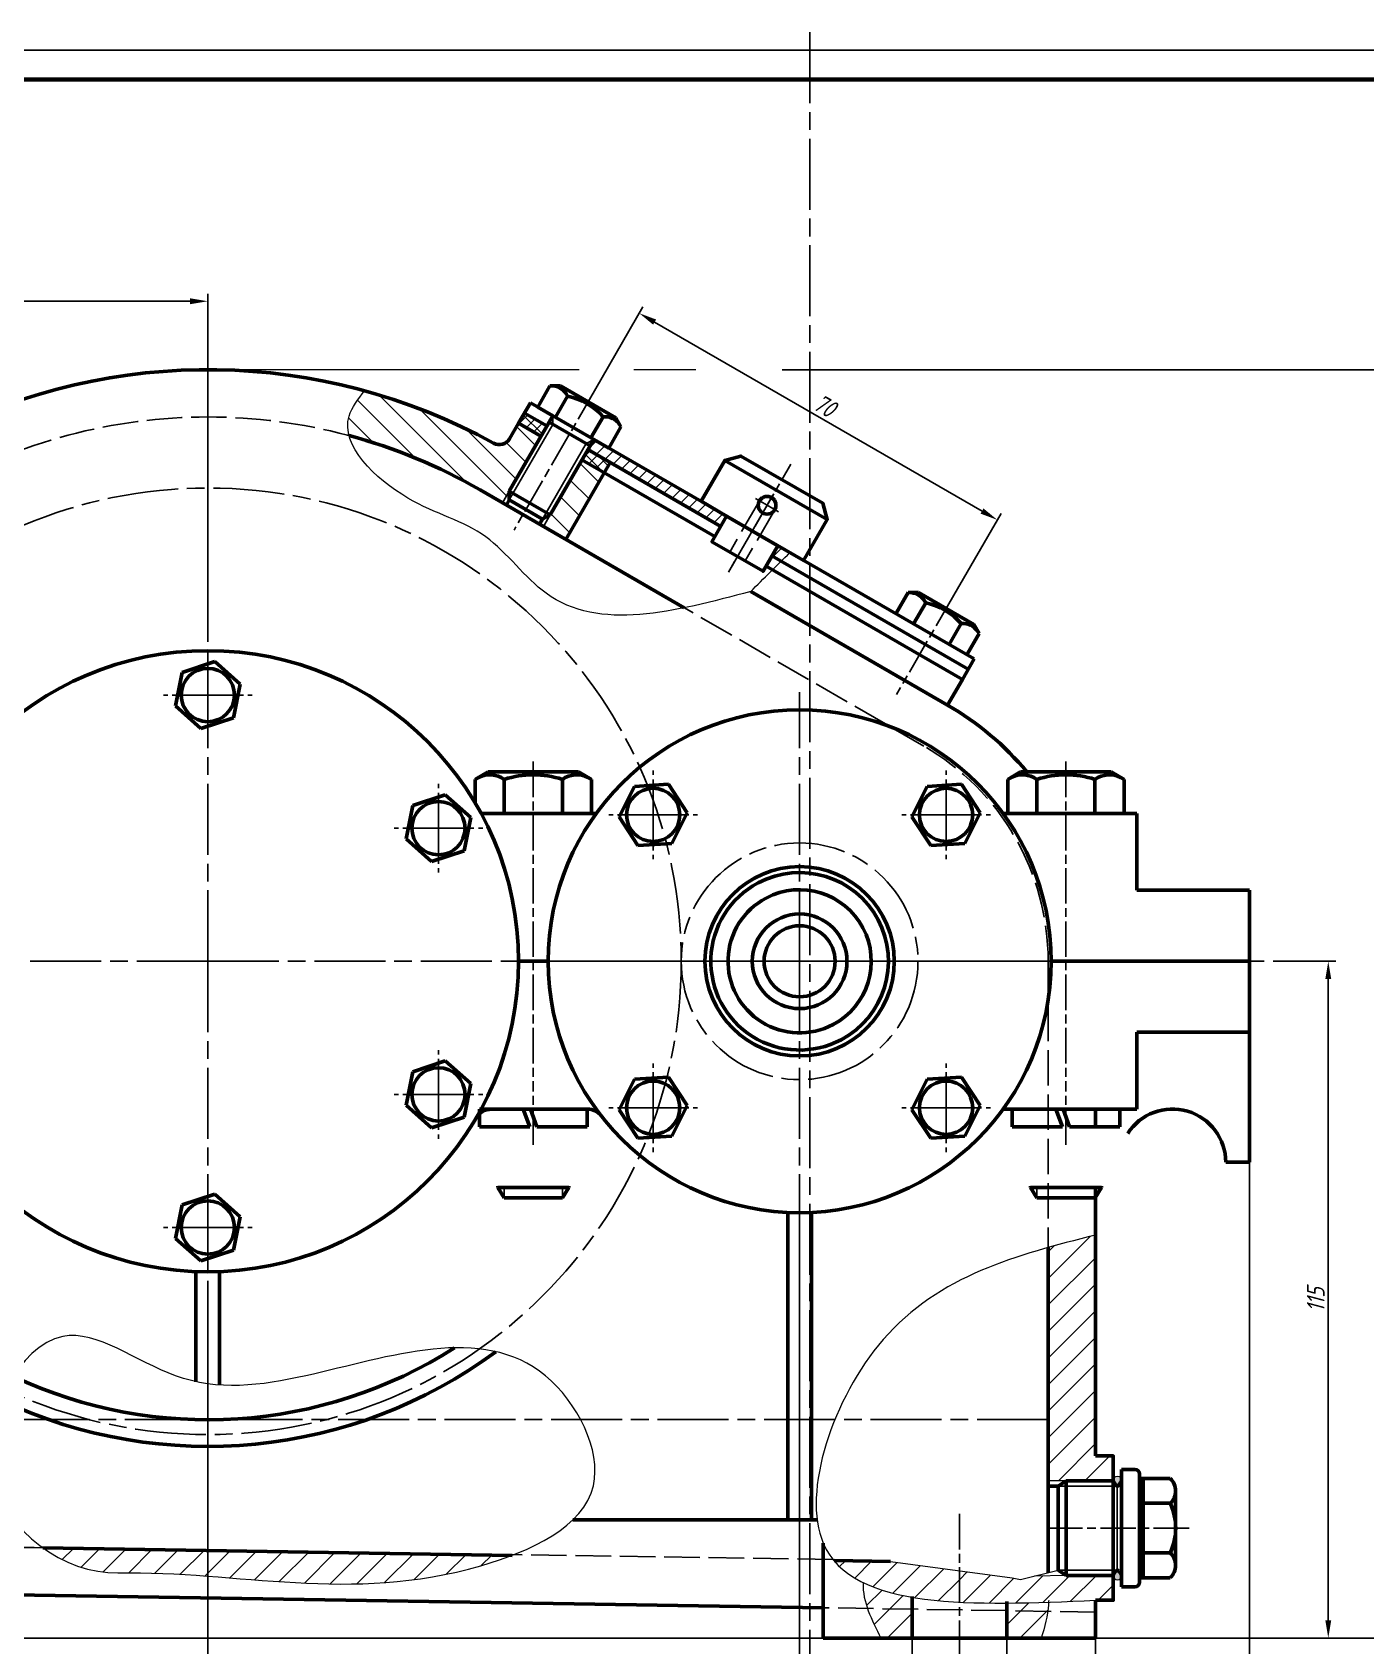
# Model space of a CAD drawing. Header units: millimetres. Extents: x 5133 to 6360, y 1254 to 2395.
# Drawn here: x 5301.7 to 5527, y 2122.1 to 2394.9 of the extents above; entities that cross this region are included whole.
import ezdxf

# ---------------------------------------------------------------- set-up
doc = ezdxf.new("R2010")
doc.units = ezdxf.units.MM
for name, pattern in [('AM_ISO02W050', [7.5, 6, -1.5]), ('AM_ISO08W050', [18, 12, -1.5, 3, -1.5]), ('AM_ISO08W050x2', [9, 6, -0.75, 1.5, -0.75]), ('Amconstr', [9999, 9999, 0])]:
    doc.linetypes.add(name, pattern=pattern)
for name, color, linetype, lineweight in [('AM_0N', 7, 'Continuous', 50), ('AM_4', 3, 'Continuous', 25), ('AM_4N', 3, 'Continuous', 25), ('AM_7', 4, 'AM_ISO08W050', 25), ('AM_7N', 4, 'AM_ISO08W050', 25), ('AM_8', 1, 'Continuous', 25), ('AM_CL', 1, 'Amconstr', 25), ('AM_HID', 30, 'AM_ISO02W050', 25), ('AM_VIS', 7, 'Continuous', 50)]:
    doc.layers.add(name, color=color, linetype=linetype, lineweight=lineweight)
doc.styles.add('GOST', font='GOST.shx', dxfattribs={"oblique": 15})
doc.dimstyles.new('GOST', dxfattribs={"dimscale": 0, "dimtxt": 3, "dimasz": 3, "dimexe": 1.25, "dimexo": 0, "dimtad": 1, "dimtoh": 1, "dimdec": 3, "dimdsep": 46, "dimtxsty": 'GOST', "dimcen": 5, "dimadec": 3, "dimazin": 2, "dimtfac": 1, "dimtdec": 4, "dimtmove": 1, "dimatfit": 3, "dimfxl": 0, "dimtolj": 1, "dimtzin": 0, "dimarcsym": 0})
pattern_1 = [(45, (-1085.7243, -104.7344), (-2.245064, 2.245064), [])]

# ---------------------------------------------------------------- blocks, each defined once
blk = doc.blocks.new('A$C5CB0038D')
at = {"layer": 'AM_0N'}
for p, q in [((0, 8), (0, 9.93)), ((2.29, 9.93), (0, 9.93)), ((3.05, 9.16), (3.05, 8.38)), ((3.05, -8.38), (3.05, 8.38)), ((3.05, 8.38), (8.25, 8.38)), ((3.66, -8.38), (3.66, 8.38)), ((-9.32, 8), (-10.69, 7.11)), ((-10.69, -7.11), (-10.69, 7.11)), ((-9.32, -8), (-9.32, 8)), ((-1.37, 8), (-9.32, 8)), ((-1.37, -8), (-1.37, 8)), ((-1.37, 8), (-0.92, 7.24)), ((0, 8), (-0.45, 7.24)), ((0, -8), (0, 8)), ((9.16, -6.28), (9.16, 6.28)), ((8.25, 4.19), (3.66, 4.19)), ((8.25, -4.19), (3.66, -4.19)), ((-9.32, -8), (-10.69, -7.11)), ((-1.37, -8), (-9.32, -8)), ((-1.37, -8), (-0.92, -7.24)), ((0, -8), (-0.45, -7.24)), ((0, -9.93), (0, -8)), ((2.29, -9.93), (0, -9.93)), ((3.05, -8.38), (8.25, -8.38)), ((3.05, -8.38), (3.05, -9.16))]:
    blk.add_line(p, q, dxfattribs=at)
for centre, radius, start, end in [((2.29, 9.16), 0.764, 0, 90), ((6.31, 6.28), 2.85, 0, 47.2364), ((-0.69, 7.38), 0.275, 210.6909, 329.3091), ((6.31, 6.28), 2.85, 312.7636, 0), ((-0.86, 0), 10.03, 335.3138, 24.6862), ((6.31, -6.28), 2.85, 0, 47.2364), ((-0.69, -7.38), 0.275, 30.6909, 149.3091), ((6.31, -6.28), 2.85, 312.7636, 0), ((2.29, -9.16), 0.764, 270, 0)]:
    blk.add_arc(centre, radius, start, end, dxfattribs=at)
at = {"layer": 'AM_4'}
blk.add_line((-0.69, -7.11), (-0.69, 7.11), dxfattribs=at)
at = {"layer": 'AM_4N'}
for p, q in [((-10.69, 7.11), (-0.69, 7.11)), ((-10.69, -7.11), (-0.69, -7.11))]:
    blk.add_line(p, q, dxfattribs=at)
at = {"layer": 'AM_7N', "linetype": 'AM_ISO08W050x2'}
blk.add_line((11.45, 0), (-12.98, 0), dxfattribs=at)
blk = doc.blocks.new('*D3')
at = {"color": 0, "lineweight": -2}
for p, q in [((5396.9, 2334.65), (5404.87, 2348.45)), ((5406.84, 2345.86), (5462.16, 2313.93)), ((5457.41, 2299.71), (5465.38, 2313.51))]:
    blk.add_line(p, q, dxfattribs=at)
at = {"color": 0, "lineweight": 20}
for points in [[(5407.09, 2346.3), (5406.59, 2345.43), (5404.24, 2347.36)], [(5462.41, 2314.36), (5461.91, 2313.49), (5464.75, 2312.43)]]:
    blk.add_solid(points, dxfattribs=at)
at = {"layer": 'Defpoints', "color": 0, "lineweight": 20}
for p in [(5396.9, 2334.65), (5464.75, 2312.43), (5457.41, 2299.71)]:
    blk.add_point(p, dxfattribs=at)
at = {"color": 0, "lineweight": 20, "insert": (5435.56, 2331.74), "char_height": 3, "attachment_point": 5, "rotation": 330, "style": 'GOST'}
blk.add_mtext('\\A1;\\A1;70 ', dxfattribs=at)
blk = doc.blocks.new('*D17')
at = {"color": 0, "lineweight": -2}
for p, q in [((5450.34, 2123.42), (5450.34, 2108.53)), ((5466.34, 2123.42), (5466.34, 2108.53)), ((5434.21, 2109.78), (5450.34, 2109.78)), ((5453.34, 2109.78), (5463.34, 2109.78))]:
    blk.add_line(p, q, dxfattribs=at)
at = {"color": 0, "lineweight": 20}
for points in [[(5453.34, 2110.28), (5453.34, 2109.28), (5450.34, 2109.78)], [(5463.34, 2110.28), (5463.34, 2109.28), (5466.34, 2109.78)]]:
    blk.add_solid(points, dxfattribs=at)
at = {"layer": 'Defpoints', "color": 0, "lineweight": 20}
for p in [(5450.34, 2123.42), (5466.34, 2123.42), (5466.34, 2109.78)]:
    blk.add_point(p, dxfattribs=at)
at = {"color": 0, "lineweight": 20, "insert": (5437.78, 2111.91), "char_height": 3, "attachment_point": 5, "style": 'GOST'}
blk.add_mtext('\\A1;\\A1;%%c16 ', dxfattribs=at)
blk = doc.blocks.new('*D19')
at = {"color": 0, "lineweight": -2}
for p, q in [((5231.34, 2123.42), (5231.34, 2093.68)), ((5481.34, 2123.42), (5481.34, 2093.68)), ((5234.34, 2094.93), (5478.34, 2094.93))]:
    blk.add_line(p, q, dxfattribs=at)
at = {"color": 0, "lineweight": 20}
for points in [[(5234.34, 2095.43), (5234.34, 2094.43), (5231.34, 2094.93)], [(5478.34, 2095.43), (5478.34, 2094.43), (5481.34, 2094.93)]]:
    blk.add_solid(points, dxfattribs=at)
at = {"layer": 'Defpoints', "color": 0, "lineweight": 20}
for p in [(5231.34, 2123.42), (5481.34, 2123.42), (5481.34, 2094.93)]:
    blk.add_point(p, dxfattribs=at)
at = {"color": 0, "lineweight": 20, "insert": (5356.34, 2097.05), "char_height": 3, "attachment_point": 5, "style": 'GOST'}
blk.add_mtext('\\A1;250', dxfattribs=at)
blk = doc.blocks.new('*D20')
at = {"color": 0, "lineweight": -2}
for p, q in [((5205.34, 2203.85), (5205.34, 2082.8)), ((5507.34, 2203.85), (5507.34, 2082.8)), ((5208.34, 2084.05), (5504.34, 2084.05))]:
    blk.add_line(p, q, dxfattribs=at)
at = {"color": 0, "lineweight": 20}
for points in [[(5208.34, 2084.55), (5208.34, 2083.55), (5205.34, 2084.05)], [(5504.34, 2084.55), (5504.34, 2083.55), (5507.34, 2084.05)]]:
    blk.add_solid(points, dxfattribs=at)
at = {"layer": 'Defpoints', "color": 0, "lineweight": 20}
for p in [(5205.34, 2203.85), (5507.34, 2203.85), (5507.34, 2084.05)]:
    blk.add_point(p, dxfattribs=at)
at = {"color": 0, "lineweight": 20, "insert": (5356.34, 2086.18), "char_height": 3, "attachment_point": 5, "style": 'GOST'}
blk.add_mtext('\\A1;302', dxfattribs=at)
blk = doc.blocks.new('*D21')
at = {"color": 0, "lineweight": -2}
for p, q in [((5514.45, 2237.82), (5521.92, 2237.82)), ((5520.67, 2126.42), (5520.67, 2234.82)), ((5277.34, 2123.42), (5521.92, 2123.42))]:
    blk.add_line(p, q, dxfattribs=at)
at = {"color": 0, "lineweight": 20}
for points in [[(5520.17, 2234.82), (5521.17, 2234.82), (5520.67, 2237.82)], [(5520.17, 2126.42), (5521.17, 2126.42), (5520.67, 2123.42)]]:
    blk.add_solid(points, dxfattribs=at)
at = {"layer": 'Defpoints', "color": 0, "lineweight": 20}
for p in [(5514.45, 2237.82), (5520.67, 2237.82), (5277.34, 2123.42)]:
    blk.add_point(p, dxfattribs=at)
at = {"color": 0, "lineweight": 20, "insert": (5518.55, 2180.62), "char_height": 3, "attachment_point": 5, "rotation": 90, "style": 'GOST'}
blk.add_mtext('\\A1;\\A1;115 ', dxfattribs=at)
blk = doc.blocks.new('*D22')
at = {"color": 0, "lineweight": -2}
for p, q in [((5428.38, 2337.82), (5536.08, 2337.82)), ((5534.83, 2334.82), (5534.83, 2126.42)), ((5481.34, 2123.42), (5536.08, 2123.42))]:
    blk.add_line(p, q, dxfattribs=at)
at = {"color": 0, "lineweight": 20}
for points in [[(5534.33, 2334.82), (5535.33, 2334.82), (5534.83, 2337.82)], [(5534.33, 2126.42), (5535.33, 2126.42), (5534.83, 2123.42)]]:
    blk.add_solid(points, dxfattribs=at)
at = {"layer": 'Defpoints', "color": 0, "lineweight": 20}
for p in [(5428.38, 2337.82), (5481.34, 2123.42), (5534.83, 2123.42)]:
    blk.add_point(p, dxfattribs=at)
at = {"color": 0, "lineweight": 20, "insert": (5532.71, 2230.62), "char_height": 3, "attachment_point": 5, "rotation": 90, "style": 'GOST'}
blk.add_mtext('\\A1;\\A1;215 ', dxfattribs=at)
blk = doc.blocks.new('*D23')
at = {"color": 0, "lineweight": -2}
for p, q in [((5431.34, 2192.32), (5431.34, 2109.04)), ((5331.34, 2182.32), (5331.34, 2109.04)), ((5334.34, 2110.29), (5428.34, 2110.29))]:
    blk.add_line(p, q, dxfattribs=at)
at = {"color": 0, "lineweight": 20}
for points in [[(5334.34, 2110.79), (5334.34, 2109.79), (5331.34, 2110.29)], [(5428.34, 2110.79), (5428.34, 2109.79), (5431.34, 2110.29)]]:
    blk.add_solid(points, dxfattribs=at)
at = {"layer": 'Defpoints', "color": 0, "lineweight": 20}
for p in [(5431.34, 2192.32), (5331.34, 2182.32), (5431.34, 2110.29)]:
    blk.add_point(p, dxfattribs=at)
at = {"color": 0, "lineweight": 20, "insert": (5381.34, 2112.42), "char_height": 3, "attachment_point": 5, "style": 'GOST'}
blk.add_mtext('\\A1;\\A1;100 \\H.75x;%%p0.1\\H1.33x; ', dxfattribs=at)
blk = doc.blocks.new('*D30')
at = {"color": 0, "lineweight": -2}
for p, q in [((5331.34, 2182.32), (5331.34, 2108.99)), ((5254.34, 2120.42), (5254.34, 2108.99)), ((5257.34, 2110.24), (5328.34, 2110.24))]:
    blk.add_line(p, q, dxfattribs=at)
at = {"color": 0, "lineweight": 20}
for points in [[(5257.34, 2110.74), (5257.34, 2109.74), (5254.34, 2110.24)], [(5328.34, 2110.74), (5328.34, 2109.74), (5331.34, 2110.24)]]:
    blk.add_solid(points, dxfattribs=at)
at = {"layer": 'Defpoints', "color": 0, "lineweight": 20}
for p in [(5331.34, 2182.32), (5254.34, 2120.42), (5331.34, 2110.24)]:
    blk.add_point(p, dxfattribs=at)
at = {"color": 0, "lineweight": 20, "insert": (5292.84, 2112.37), "char_height": 3, "attachment_point": 5, "style": 'GOST'}
blk.add_mtext('\\A1;77', dxfattribs=at)
blk = doc.blocks.new('*D31')
at = {"color": 0, "lineweight": -2}
for p, q in [((5205.34, 2249.82), (5205.34, 2350.64)), ((5208.34, 2349.39), (5328.34, 2349.39)), ((5331.34, 2293.32), (5331.34, 2350.64))]:
    blk.add_line(p, q, dxfattribs=at)
at = {"color": 0, "lineweight": 20}
for points in [[(5208.34, 2349.89), (5208.34, 2348.89), (5205.34, 2349.39)], [(5328.34, 2349.89), (5328.34, 2348.89), (5331.34, 2349.39)]]:
    blk.add_solid(points, dxfattribs=at)
at = {"layer": 'Defpoints', "color": 0, "lineweight": 20}
for p in [(5331.34, 2349.39), (5331.34, 2293.32), (5205.34, 2249.82)]:
    blk.add_point(p, dxfattribs=at)
at = {"color": 0, "lineweight": 20, "insert": (5268.34, 2351.51), "char_height": 3, "attachment_point": 5, "style": 'GOST'}
blk.add_mtext('\\A1;126', dxfattribs=at)

msp = doc.modelspace()

# ---------------------------------------------------------------- hatches: boundary and pattern name
at = {"lineweight": 20}
h = msp.add_hatch(dxfattribs=at)
h.set_pattern_fill('ANSI31', color=5, angle=90, style=0)
h.set_pattern_definition([(135, (805.547, 1181.273), (-2.245064, -2.245064), [])])
h.paths.add_polyline_path([(5398.32884, 2320.39121), (5394.54873, 2322.57366), (5389.17373, 2313.26388), (5388.04873, 2311.31533), (5391.82884, 2309.13288)])
edge = h.paths.add_edge_path()
edge.add_arc((5331.34042, 2237.82344), 100, 61.1235185, 74.6432531)
edge.add_spline(control_points=[(5357.82324, 2334.253), (5356.74457, 2332.85108), (5354.86526, 2330.40862), (5354.91255, 2327.79029), (5355.203, 2326.67487)], knot_values=[73.843472998, 73.843472998, 73.843472998, 73.843472998, 78.838041477, 82.545206927, 82.545206927, 82.545206927, 82.545206927], degree=3, periodic=0)
edge.add_arc((5331.34042, 2237.82344), 92, 59.9999999, 74.9669679, ccw=False)
edge.add_line((5377.34042, 2317.49777), (5381.12053, 2315.31533))
edge.add_line((5381.12053, 2315.31533), (5382.24553, 2317.26388))
edge.add_line((5382.24553, 2317.26388), (5387.62053, 2326.57366))
edge.add_line((5387.62053, 2326.57366), (5383.84042, 2328.7561))
edge.add_line((5383.84042, 2328.7561), (5382.33061, 2326.14104))
edge.add_arc((5380.59856, 2327.14104), 2, 241.1235185, 329.9999999, ccw=False)
h = msp.add_hatch(dxfattribs=at)
h.set_pattern_fill('ANSI31', color=5, scale=0.5, style=0)
h.paths.add_polyline_path([(5396.54873, 2326.03776), (5395.92373, 2324.95523), (5395.54873, 2324.30571), (5418.01029, 2311.33752), (5419.01029, 2313.06957), (5414.68016, 2315.56957)])
edge = h.paths.add_edge_path()
edge.add_line((5429.68682, 2306.90547), (5427.67055, 2308.06957))
edge.add_line((5427.67055, 2308.06957), (5426.67055, 2306.33752))
edge.add_line((5426.67055, 2306.33752), (5428.21639, 2305.44502))
edge.add_spline(control_points=[(5428.21639, 2305.44502), (5428.70653, 2305.93184), (5429.19668, 2306.41866), (5429.68682, 2306.90547)], knot_values=[7.253592147, 7.253592147, 7.253592147, 7.253592147, 9.326047047, 9.326047047, 9.326047047, 9.326047047], degree=3, periodic=0)
h = msp.add_hatch(dxfattribs=at)
h.set_pattern_fill('ANSI31', color=5, style=0)
h.set_pattern_definition(pattern_1)
edge = h.paths.add_edge_path()
edge.add_line((5473.34042, 2150.01787), (5476.39959, 2150.01787))
edge.add_line((5476.39959, 2150.01787), (5484.3332, 2150.01787))
edge.add_arc((5485.03592, 2150.10694), 0.70835, 169.0733376, 187.2234612, ccw=False)
edge.add_line((5484.34042, 2150.24121), (5484.34042, 2154.2123))
edge.add_line((5484.34042, 2154.2123), (5481.34042, 2154.2123))
edge.add_line((5481.34042, 2154.2123), (5481.34042, 2191.5434))
edge.add_spline(control_points=[(5481.34042, 2191.5434), (5478.66324, 2190.86182), (5475.98607, 2190.18025), (5473.34042, 2189.43597)], knot_values=[0, 0, 0, 0, 8.094478567, 8.094478567, 8.094478567, 8.094478567], degree=3, periodic=0)
edge.add_line((5473.34042, 2189.43597), (5473.34042, 2150.01787))
h = msp.add_hatch(color=5, dxfattribs=at)
h.paths.add_polyline_path([(5485.71479, 2150.30916, 0.784700975), (5484.34042, 2150.24121), (5484.34042, 2150.01787), (5484.63358, 2149.52395, 0.298983474), (5485.411, 2149.50604), (5485.71479, 2150.01787)])
h.paths.add_polyline_path([(5485.71479, 2133.72658), (5485.71479, 2134.01787), (5485.411, 2134.5297, 0.298983474), (5484.63358, 2134.51179), (5484.34042, 2134.01787), (5484.34042, 2133.79453, 0.784700975)])
h = msp.add_hatch(dxfattribs=at)
h.set_pattern_fill('ANSI31', color=5, style=0)
edge = h.paths.add_edge_path()
edge.add_spline(control_points=[(5303.48352, 2138.67017), (5307.29016, 2135.93424), (5311.86041, 2134.36932), (5316.14286, 2134.45299), (5336.58342, 2134.85232), (5356.75113, 2128.81763), (5381.00559, 2136.73586), (5382.73827, 2137.40209)], knot_values=[174.336099645, 174.336099645, 174.336099645, 174.336099645, 187.185909431, 187.185909431, 187.185909431, 248.519290031, 253.381433021, 253.381433021, 253.381433021, 253.381433021], degree=3, periodic=0)
edge.add_line((5382.73827, 2137.40209), (5303.48352, 2138.67017))
h = msp.add_hatch(dxfattribs=at)
h.set_pattern_fill('ANSI31', color=5, style=0)
edge = h.paths.add_edge_path()
edge.add_spline(control_points=[(5442.07339, 2132.81739), (5442.07254, 2132.80824), (5441.91372, 2129.69227), (5443.51864, 2126.51971), (5445.08497, 2123.42344)], knot_values=[9.199440459, 9.199440459, 9.199440459, 9.199440459, 9.438820843, 19.154700404, 19.154700404, 19.154700404, 19.154700404], degree=3, periodic=0)
edge.add_line((5445.08497, 2123.42344), (5450.34042, 2123.42344))
edge.add_line((5450.34042, 2123.42344), (5450.34042, 2130.34023))
edge.add_spline(control_points=[(5450.34042, 2130.34023), (5447.21829, 2130.87782), (5444.42328, 2131.67261), (5442.07339, 2132.81739)], knot_values=[88.116905087, 88.116905087, 88.116905087, 88.116905087, 97.329321402, 97.329321402, 97.329321402, 97.329321402], degree=3, periodic=0)
edge = h.paths.add_edge_path()
edge.add_spline(control_points=[(5472.18098, 2123.42344), (5472.7277, 2125.3221), (5473.31247, 2127.35288), (5473.4118, 2129.37179), (5473.41627, 2129.50309)], knot_values=[12.336788401, 12.336788401, 12.336788401, 12.336788401, 18.150928856, 18.555532231, 18.555532231, 18.555532231, 18.555532231], degree=3, periodic=0)
edge.add_spline(control_points=[(5473.41627, 2129.50309), (5471.0209, 2129.42157), (5468.6537, 2129.36219), (5466.34042, 2129.34521)], knot_values=[111.260305463, 111.260305463, 111.260305463, 111.260305463, 116.807573315, 116.807573315, 116.807573315, 116.807573315], degree=3, periodic=0)
edge.add_line((5466.34042, 2129.34521), (5466.34042, 2123.42344))
edge.add_line((5466.34042, 2123.42344), (5472.18098, 2123.42344))
h = msp.add_hatch(dxfattribs=at)
h.set_pattern_fill('ANSI31', color=5, style=0)
h.set_pattern_definition(pattern_1)
edge = h.paths.add_edge_path()
edge.add_line((5471.007, 2133.91383), (5468.6375, 2133.32524))
edge.add_line((5468.6375, 2133.32524), (5467.25517, 2133.59372))
edge.add_line((5467.25517, 2133.59372), (5458.34042, 2134.79989))
edge.add_line((5458.34042, 2134.79989), (5458.34042, 2129.49957))
edge.add_spline(control_points=[(5458.34042, 2129.49957), (5465.39804, 2129.12864), (5473.36923, 2129.47604), (5481.34042, 2129.82344)], knot_values=[104.646947567, 104.646947567, 104.646947567, 104.646947567, 122.872592945, 122.872592945, 122.872592945, 122.872592945], degree=3, periodic=0)
edge.add_line((5481.34042, 2129.82344), (5484.34042, 2129.82344))
edge.add_line((5484.34042, 2129.82344), (5484.34042, 2133.79453))
edge.add_arc((5485.03592, 2133.9288), 0.70835, 172.7765388, 190.9266624, ccw=False)
edge.add_line((5484.3332, 2134.01787), (5476.39959, 2134.01787))
edge.add_line((5476.39959, 2134.01787), (5471.007, 2133.91383))
at = {"layer": 'AM_8'}
h = msp.add_hatch(dxfattribs=at)
h.set_pattern_fill('_U', color=256, scale=1.38, angle=45, style=0, double=1, pattern_type=0)
h.set_pattern_definition([(45, (805.5469, 1181.2729), (-0.97580736, 0.97580736), []), (135, (805.5469, 1181.2729), (-0.97580736, -0.97580736), [])])
h.paths.add_polyline_path([(5383.84042, 2328.7561), (5387.62053, 2326.57366), (5388.62053, 2328.30571), (5384.84042, 2330.48815)])
h = msp.add_hatch(dxfattribs=at)
h.set_pattern_fill('_U', color=256, scale=1.38, angle=45, style=0, double=1, pattern_type=0)
h.set_pattern_definition([(45, (0, 0), (-0.97580736, 0.97580736), []), (135, (0, 0), (-0.97580736, -0.97580736), [])])
h.paths.add_polyline_path([(5399.32884, 2322.12326), (5395.54873, 2324.30571), (5394.54873, 2322.57366), (5398.32884, 2320.39121)])

# ---------------------------------------------------------------- linework, layer by layer
at = {"color": 1, "lineweight": 25}
msp.add_line((5136.07034, 2391.85127), (5730.07034, 2391.85127), dxfattribs=at)
at = {"color": 7, "lineweight": 60}
msp.add_line((5156.07034, 2386.85127), (5725.07034, 2386.85127), dxfattribs=at)
at = {"color": 5, "lineweight": 20}
for p, q in [((5331.34042, 2337.82344), (5394.11155, 2337.82344)), ((5403.31265, 2337.82344), (5413.78286, 2337.82344)), ((5476.39959, 2150.01787), (5473.34042, 2150.01787)), ((5438.09963, 2135.50741), (5439.09265, 2136.50042)), ((5440.66242, 2133.58007), (5443.51207, 2136.42971)), ((5443.68515, 2132.11266), (5447.79868, 2136.2262)), ((5447.09051, 2131.0279), (5451.75369, 2135.69108)), ((5450.81382, 2130.26109), (5455.7087, 2135.15596)), ((5454.79978, 2129.75691), (5458.34042, 2133.29755)), ((5476.39959, 2134.01787), (5471.007, 2133.91383))]:
    msp.add_line(p, q, dxfattribs=at)
msp.add_lwpolyline([(5446.66767, 2136.37922), (5467.25517, 2133.59372), (5468.6375, 2133.32524), (5475.02522, 2134.91198)], dxfattribs=at)
for centre in [(5485.03592, 2150.10694), (5485.03592, 2133.9288)]:
    msp.add_circle(centre, 0.70835, dxfattribs=at)
for points in [[(5423.0699, 2300.33345), (5388.50916, 2300.02059), (5378.30683, 2309.55122), (5365.14253, 2316.12408), (5355.22193, 2329.98933), (5357.82324, 2334.253)], [(5423.0699, 2300.33345), (5429.68682, 2306.90547)], [(5481.34042, 2191.5434), (5445.45388, 2173.87083), (5435.34042, 2139.45237), (5481.34042, 2129.82344)]]:
    msp.add_spline(points, degree=3, dxfattribs=at)
at = {"color": 5, "lineweight": 20, "start_tangent": (-0.999809218, -0.019532739), "end_tangent": (-0.999809218, -0.019532739)}
msp.add_spline([(5316.14286, 2134.45299), (5295.11213, 2151.20914), (5306.8408, 2174.4255), (5325.84935, 2167.76341), (5347.89118, 2167.76341), (5388.39165, 2167.76341), (5396.48705, 2149.18468), (5377.4646, 2135.64793), (5316.14286, 2134.45299)], degree=3, dxfattribs=at)
at = {"color": 5, "lineweight": 20}
for points, knots in [([(5442.07339, 2132.81739), (5442.07254, 2132.80824), (5441.91372, 2129.69227), (5443.51864, 2126.51971), (5445.08497, 2123.42344)], [9.199440459, 9.199440459, 9.199440459, 9.199440459, 9.438820843, 19.154700404, 19.154700404, 19.154700404, 19.154700404]), ([(5473.42298, 2129.79611), (5473.42028, 2129.56723), (5473.34077, 2127.4512), (5472.7277, 2125.3221), (5472.18098, 2123.42344)], [12.035733693, 12.035733693, 12.035733693, 12.035733693, 12.741391776, 18.555532231, 18.555532231, 18.555532231, 18.555532231])]:
    msp.add_open_spline(points, degree=3, knots=knots, dxfattribs=at)
at = {"layer": 'AM_0N'}
for p, q in [((5389.1414, 2335.06788), (5387.08307, 2331.50276)), ((5389.1414, 2335.06788), (5390.90809, 2335.06788)), ((5400.26117, 2329.66788), (5390.90809, 2335.06788)), ((5392.1414, 2333.33583), (5390.08307, 2329.77071)), ((5387.08307, 2331.50276), (5389.62053, 2330.03776)), ((5388.99553, 2328.95523), (5389.62053, 2330.03776)), ((5396.54873, 2326.03776), (5389.62053, 2330.03776)), ((5389.62053, 2330.03776), (5396.54873, 2326.03776)), ((5398.14451, 2329.86993), (5396.08619, 2326.30481)), ((5401.14451, 2328.13788), (5400.26117, 2329.66788)), ((5388.99553, 2328.95523), (5382.24553, 2317.26388)), ((5388.99553, 2328.95523), (5395.92373, 2324.95523)), ((5401.14451, 2328.13788), (5399.08619, 2324.57276)), ((5395.92373, 2324.95523), (5389.17373, 2313.26388)), ((5395.92373, 2324.95523), (5396.54873, 2326.03776)), ((5396.54873, 2326.03776), (5399.08619, 2324.57276)), ((5381.78461, 2314.93192), (5382.28461, 2315.79794)), ((5382.24553, 2317.26388), (5389.17373, 2313.26388)), ((5382.28461, 2315.79794), (5382.24553, 2317.26388)), ((5382.28461, 2315.79794), (5387.88465, 2312.56476)), ((5387.88465, 2312.56476), (5389.17373, 2313.26388)), ((5387.38465, 2311.69873), (5387.88465, 2312.56476)), ((5449.65298, 2300.13151), (5447.59465, 2296.56638)), ((5449.65298, 2300.13151), (5451.41967, 2300.13151)), ((5451.41967, 2300.13151), (5460.77274, 2294.73151)), ((5452.65298, 2298.39946), (5450.59465, 2294.83433)), ((5458.65609, 2294.93356), (5456.59776, 2291.36843)), ((5461.65609, 2293.20151), (5460.77274, 2294.73151)), ((5461.65609, 2293.20151), (5459.59776, 2289.63638)), ((5376.52292, 2268.57203), (5378.69042, 2269.82344)), ((5393.99042, 2269.82344), (5378.69042, 2269.82344)), ((5396.15792, 2268.57203), (5393.99042, 2269.82344)), ((5466.52292, 2268.57203), (5468.69042, 2269.82344)), ((5483.99042, 2269.82344), (5468.69042, 2269.82344)), ((5486.15792, 2268.57203), (5483.99042, 2269.82344)), ((5376.52292, 2268.57203), (5376.52292, 2264.55902)), ((5381.4304, 2268.57203), (5381.4304, 2262.82344)), ((5391.25044, 2268.57203), (5391.25044, 2262.82344)), ((5396.15792, 2268.57203), (5396.15792, 2262.82344)), ((5466.52292, 2268.57203), (5466.52292, 2262.82344)), ((5471.4304, 2268.57203), (5471.4304, 2262.82344)), ((5481.25044, 2268.57203), (5481.25044, 2262.82344)), ((5486.15792, 2268.57203), (5486.15792, 2262.82344)), ((5377.50588, 2262.82344), (5380.34042, 2262.82344)), ((5392.34042, 2262.82344), (5380.34042, 2262.82344)), ((5380.34042, 2262.82344), (5392.34042, 2262.82344)), ((5392.34042, 2262.82344), (5396.15792, 2262.82344)), ((5466.52292, 2262.82344), (5470.34042, 2262.82344)), ((5482.34042, 2262.82344), (5470.34042, 2262.82344)), ((5470.34042, 2262.82344), (5482.34042, 2262.82344)), ((5482.34042, 2262.82344), (5486.15792, 2262.82344)), ((5384.64851, 2212.82344), (5377.24042, 2212.82344)), ((5377.24042, 2212.82344), (5377.24042, 2209.82344)), ((5385.74042, 2209.82344), (5384.64851, 2212.82344)), ((5386.94042, 2209.82344), (5385.84851, 2212.82344)), ((5395.44042, 2212.82344), (5385.84851, 2212.82344)), ((5395.44042, 2209.82344), (5395.44042, 2212.82344)), ((5474.64851, 2212.82344), (5467.24042, 2212.82344)), ((5467.24042, 2212.82344), (5467.24042, 2209.82344)), ((5475.74042, 2209.82344), (5474.64851, 2212.82344)), ((5476.94042, 2209.82344), (5475.84851, 2212.82344)), ((5485.44042, 2212.82344), (5475.84851, 2212.82344)), ((5485.44042, 2209.82344), (5485.44042, 2212.82344)), ((5385.74042, 2209.82344), (5377.24042, 2209.82344)), ((5395.44042, 2209.82344), (5386.94042, 2209.82344)), ((5475.74042, 2209.82344), (5467.24042, 2209.82344)), ((5485.44042, 2209.82344), (5476.94042, 2209.82344)), ((5380.34042, 2199.82344), (5380.34042, 2199.57344)), ((5381.41396, 2197.82344), (5380.34042, 2199.57344)), ((5380.34042, 2199.57344), (5392.34042, 2199.57344)), ((5392.34042, 2199.57344), (5391.26688, 2197.82344)), ((5392.34042, 2199.82344), (5392.34042, 2199.57344)), ((5470.34042, 2199.82344), (5470.34042, 2199.57344)), ((5471.41396, 2197.82344), (5470.34042, 2199.57344)), ((5470.34042, 2199.57344), (5482.34042, 2199.57344)), ((5482.34042, 2199.57344), (5481.26688, 2197.82344)), ((5482.34042, 2199.82344), (5482.34042, 2199.57344)), ((5381.41396, 2197.82344), (5391.26688, 2197.82344)), ((5471.41396, 2197.82344), (5481.26688, 2197.82344))]:
    msp.add_line(p, q, dxfattribs=at)
for centre, radius, start, end in [((5389.37882, 2332.015), 3.0621, 25.5531275, 85.5531275), ((5389.68413, 2322.14792), 11.45458, 42.3875259, 77.6124739), ((5398.38193, 2326.81705), 3.0621, 34.4468723, 94.4468723), ((5449.8904, 2297.07863), 3.0621, 25.5531275, 85.5531275), ((5450.19571, 2287.21155), 11.45458, 42.3875259, 77.6124739), ((5458.89351, 2291.88068), 3.0621, 34.4468723, 94.4468723), ((5378.97666, 2264.99472), 4.33797, 55.5531276, 115.5531276), ((5386.34042, 2253.10536), 16.22733, 72.387526, 107.612474), ((5393.70418, 2264.99472), 4.33797, 64.4468724, 124.4468724), ((5468.97666, 2264.99472), 4.33797, 55.5531276, 115.5531276), ((5476.34042, 2253.10536), 16.22733, 72.387526, 107.612474), ((5483.70418, 2264.99472), 4.33797, 64.4468724, 124.4468724)]:
    msp.add_arc(centre, radius, start, end, dxfattribs=at)
at = {"layer": 'AM_4N'}
for p, q in [((5389.65961, 2328.57182), (5389.62053, 2330.03776)), ((5389.65961, 2328.57182), (5382.28461, 2315.79794)), ((5395.25965, 2325.33863), (5387.88465, 2312.56476)), ((5395.25965, 2325.33863), (5396.54873, 2326.03776)), ((5381.41396, 2199.82344), (5381.41396, 2197.82344)), ((5391.26688, 2199.82344), (5391.26688, 2197.82344)), ((5471.41396, 2199.82344), (5471.41396, 2197.82344)), ((5481.26688, 2199.82344), (5481.26688, 2197.82344))]:
    msp.add_line(p, q, dxfattribs=at)
at = {"layer": 'AM_7'}
for p, q in [((5433.07034, 2394.85127), (5433.07034, 1547.85127)), ((5331.34042, 2237.82344), (5331.34042, 2293.32344)), ((5431.34042, 2237.82344), (5431.34042, 2283.32344)), ((5331.34042, 2237.82344), (5194.64355, 2237.82344)), ((5331.34042, 2237.82344), (5514.44539, 2237.82344)), ((5331.34042, 2237.82344), (5331.34042, 2182.32344)), ((5431.34042, 2237.82344), (5385.84042, 2237.82344)), ((5431.34042, 2237.82344), (5476.84042, 2237.82344)), ((5431.34042, 2237.82344), (5431.34042, 2192.32344)), ((5473.34042, 2160.34925), (5239.34042, 2160.34925))]:
    msp.add_line(p, q, dxfattribs=at)
at = {"layer": 'AM_7', "linetype": 'AM_ISO08W050x2'}
for p, q in [((5396.90063, 2334.64726), (5383.08463, 2310.71725)), ((5419.31262, 2303.59321), (5429.84042, 2321.8279)), ((5425.84042, 2314.8997), (5423.89186, 2316.0247)), ((5425.84042, 2314.8997), (5426.96542, 2316.84825)), ((5424.84042, 2313.16765), (5419.84042, 2304.50739)), ((5425.84042, 2314.8997), (5424.71542, 2312.95114)), ((5425.84042, 2314.8997), (5427.78898, 2313.7747)), ((5457.4122, 2299.71088), (5447.71608, 2282.91671)), ((5331.34042, 2282.82344), (5331.34042, 2290.32344)), ((5331.34042, 2282.82344), (5323.84042, 2282.82344)), ((5331.34042, 2282.82344), (5338.84042, 2282.82344)), ((5331.34042, 2282.82344), (5331.34042, 2275.32344)), ((5386.34042, 2271.57203), (5386.34042, 2215.82344)), ((5406.59168, 2262.57217), (5406.59168, 2270.07217)), ((5456.08916, 2262.57217), (5456.08916, 2270.07217)), ((5476.34042, 2271.57203), (5476.34042, 2215.82344)), ((5370.31156, 2260.32344), (5370.31156, 2267.82344)), ((5406.59168, 2262.57217), (5399.09168, 2262.57217)), ((5406.59168, 2262.57217), (5414.09168, 2262.57217)), ((5406.59168, 2262.57217), (5406.59168, 2255.07217)), ((5456.08916, 2262.57217), (5448.58916, 2262.57217)), ((5456.08916, 2262.57217), (5463.58916, 2262.57217)), ((5456.08916, 2262.57217), (5456.08916, 2255.07217)), ((5370.31156, 2260.32344), (5362.81156, 2260.32344)), ((5370.31156, 2260.32344), (5377.81156, 2260.32344)), ((5370.31156, 2260.32344), (5370.31156, 2252.82344)), ((5370.31156, 2215.32344), (5370.31156, 2222.82344)), ((5406.59168, 2213.0747), (5406.59168, 2220.5747)), ((5456.08916, 2213.0747), (5456.08916, 2220.5747)), ((5370.31156, 2215.32344), (5362.81156, 2215.32344)), ((5370.31156, 2215.32344), (5377.81156, 2215.32344)), ((5370.31156, 2215.32344), (5370.31156, 2207.82344)), ((5386.34042, 2206.82344), (5386.34042, 2215.82344)), ((5476.34042, 2206.82344), (5476.34042, 2215.82344)), ((5406.59168, 2213.0747), (5399.09168, 2213.0747)), ((5406.59168, 2213.0747), (5414.09168, 2213.0747)), ((5406.59168, 2213.0747), (5406.59168, 2205.5747)), ((5456.08916, 2213.0747), (5448.58916, 2213.0747)), ((5456.08916, 2213.0747), (5463.58916, 2213.0747)), ((5456.08916, 2213.0747), (5456.08916, 2205.5747)), ((5331.34042, 2192.82344), (5331.34042, 2200.32344)), ((5331.34042, 2192.82344), (5323.84042, 2192.82344)), ((5331.34042, 2192.82344), (5338.84042, 2192.82344)), ((5331.34042, 2192.82344), (5331.34042, 2185.32344)), ((5458.34042, 2144.42344), (5458.34042, 2120.42344))]:
    msp.add_line(p, q, dxfattribs=at)
at = {"layer": 'AM_7', "color": 5}
for centre, radius in [((5331.34042, 2237.82344), 80), ((5431.34042, 2237.82344), 20)]:
    msp.add_circle(centre, radius, dxfattribs=at)
at = {"layer": 'AM_CL'}
for p, q in [((5381.12053, 2315.31533), (5382.24553, 2317.26388)), ((5388.04873, 2311.31533), (5389.17373, 2313.26388))]:
    msp.add_line(p, q, dxfattribs=at)
at = {"layer": 'AM_HID'}
for p, q in [((5452.34042, 2274.1965), (5377.34042, 2317.49777)), ((5424.54138, 2315.6497), (5419.54138, 2306.98944)), ((5427.13946, 2314.1497), (5422.13946, 2305.48944)), ((5473.34042, 2237.82344), (5473.34042, 2189.43932)), ((5303.48352, 2138.67017), (5249.18044, 2139.53902)), ((5436.96781, 2136.73622), (5249.18044, 2139.53902)), ((5481.34042, 2127.82344), (5435.34042, 2128.55944))]:
    msp.add_line(p, q, dxfattribs=at)
for centre, radius, start, end in [((5331.34042, 2237.82344), 92, 59.9999999, 179.9999999), ((5431.34042, 2237.82344), 42, 0.0000005, 59.9999999)]:
    msp.add_arc(centre, radius, start, end, dxfattribs=at)
at = {"layer": 'AM_VIS'}
for p, q in [((5385.84042, 2332.2202), (5383.84042, 2328.7561)), ((5460.84042, 2288.91893), (5385.84042, 2332.2202)), ((5388.62053, 2328.30571), (5384.84042, 2330.48815)), ((5383.84042, 2328.7561), (5382.33061, 2326.14104)), ((5387.62053, 2326.57366), (5383.84042, 2328.7561)), ((5418.01029, 2311.33752), (5395.54873, 2324.30571)), ((5399.32884, 2322.12326), (5391.82884, 2309.13288)), ((5417.01029, 2309.60547), (5394.54873, 2322.57366)), ((5418.68016, 2322.49777), (5436.00067, 2312.49777)), ((5411.85436, 2297.57114), (5377.34042, 2317.49777)), ((5458.84042, 2285.45483), (5425.67055, 2304.60547)), ((5459.84042, 2287.18688), (5426.67055, 2306.33752)), ((5456.34042, 2281.12471), (5423.0699, 2300.33345)), ((5327.02104, 2286.65666), (5332.49785, 2288.48126)), ((5332.49785, 2288.48126), (5336.81813, 2284.65244)), ((5460.84042, 2288.91893), (5458.84042, 2285.45483)), ((5325.8627, 2280.99443), (5327.02104, 2286.65666)), ((5458.84042, 2285.45483), (5456.34042, 2281.12471)), ((5335.6598, 2278.99022), (5336.81813, 2284.65244)), ((5325.8627, 2280.99443), (5330.18298, 2277.16561)), ((5330.18298, 2277.16561), (5335.6598, 2278.99022)), ((5400.82723, 2262.22323), (5403.41159, 2267.39272)), ((5403.41159, 2267.39272), (5409.17403, 2267.73764)), ((5409.17403, 2267.73764), (5412.35613, 2262.92112)), ((5450.32471, 2262.22323), (5452.90906, 2267.39272)), ((5452.90906, 2267.39272), (5458.67151, 2267.73764)), ((5458.67151, 2267.73764), (5461.8536, 2262.92112)), ((5364.83384, 2258.49443), (5365.99218, 2264.15666)), ((5365.99218, 2264.15666), (5371.469, 2265.98126)), ((5371.469, 2265.98126), (5375.78928, 2262.15244)), ((5374.63094, 2256.49022), (5375.78928, 2262.15244)), ((5396.9711, 2262.82344), (5377.50588, 2262.82344)), ((5400.82723, 2262.22323), (5404.00933, 2257.4067)), ((5409.77177, 2257.75163), (5412.35613, 2262.92112)), ((5450.32471, 2262.22323), (5453.50681, 2257.4067)), ((5459.26925, 2257.75163), (5461.8536, 2262.92112)), ((5488.34042, 2262.82344), (5465.70974, 2262.82344)), ((5488.34042, 2249.82344), (5488.34042, 2262.82344)), ((5364.83384, 2258.49443), (5369.15412, 2254.66561)), ((5369.15412, 2254.66561), (5374.63094, 2256.49022)), ((5404.00933, 2257.4067), (5409.77177, 2257.75163)), ((5453.50681, 2257.4067), (5459.26925, 2257.75163)), ((5492.34042, 2249.82344), (5488.34042, 2249.82344)), ((5492.34042, 2249.82344), (5507.34042, 2249.82344)), ((5507.34042, 2249.82344), (5507.34042, 2237.82344)), ((5388.84042, 2237.82344), (5383.84042, 2237.82344)), ((5383.84042, 2237.82344), (5388.84042, 2237.82344)), ((5492.34042, 2237.82344), (5473.84042, 2237.82344)), ((5473.84042, 2237.82344), (5492.34042, 2237.82344)), ((5492.34042, 2237.82344), (5507.34042, 2237.82344)), ((5507.34042, 2237.82344), (5492.34042, 2237.82344)), ((5507.34042, 2225.82344), (5507.34042, 2237.82344)), ((5488.34042, 2225.82344), (5488.34042, 2212.82344)), ((5488.34042, 2225.82344), (5492.34042, 2225.82344)), ((5507.34042, 2225.82344), (5492.34042, 2225.82344)), ((5507.34042, 2225.82344), (5507.34042, 2203.8466)), ((5365.99218, 2219.15666), (5371.469, 2220.98126)), ((5371.469, 2220.98126), (5375.78928, 2217.15244)), ((5364.83384, 2213.49443), (5365.99218, 2219.15666)), ((5400.82723, 2212.72576), (5403.41159, 2217.89524)), ((5403.41159, 2217.89524), (5409.17403, 2218.24017)), ((5409.17403, 2218.24017), (5412.35613, 2213.42364)), ((5450.32471, 2212.72576), (5452.90906, 2217.89524)), ((5452.90906, 2217.89524), (5458.67151, 2218.24017)), ((5458.67151, 2218.24017), (5461.8536, 2213.42364)), ((5374.63094, 2211.49022), (5375.78928, 2217.15244)), ((5364.83384, 2213.49443), (5369.15412, 2209.66561)), ((5395.47609, 2212.82344), (5379.25962, 2212.82344)), ((5400.82723, 2212.72576), (5404.00933, 2207.90923)), ((5409.77177, 2208.25415), (5412.35613, 2213.42364)), ((5450.32471, 2212.72576), (5453.50681, 2207.90923)), ((5459.26925, 2208.25415), (5461.8536, 2213.42364)), ((5488.34042, 2212.82344), (5465.70974, 2212.82344)), ((5481.34042, 2209.82344), (5481.34042, 2212.82344)), ((5369.15412, 2209.66561), (5374.63094, 2211.49022)), ((5404.00933, 2207.90923), (5409.77177, 2208.25415)), ((5453.50681, 2207.90923), (5459.26925, 2208.25415)), ((5507.34042, 2203.8466), (5503.34042, 2203.8466)), ((5327.02104, 2196.65666), (5332.49785, 2198.48126)), ((5332.49785, 2198.48126), (5336.81813, 2194.65244)), ((5481.34042, 2154.2123), (5481.34042, 2199.82344)), ((5325.8627, 2190.99443), (5327.02104, 2196.65666)), ((5429.34042, 2195.37052), (5429.34042, 2143.42344)), ((5433.34042, 2143.42344), (5433.34042, 2195.37052)), ((5335.6598, 2188.99022), (5336.81813, 2194.65244)), ((5325.8627, 2190.99443), (5330.18298, 2187.16561)), ((5330.18298, 2187.16561), (5335.6598, 2188.99022)), ((5473.34042, 2189.43932), (5473.34042, 2134.49346)), ((5329.34042, 2185.36155), (5329.34042, 2166.75749)), ((5333.34042, 2166.1973), (5333.34042, 2185.36155)), ((5475.02522, 2149.12376), (5473.34042, 2149.12376)), ((5431.03798, 2143.42344), (5393.02265, 2143.42344)), ((5431.64286, 2143.42344), (5431.03798, 2143.42344)), ((5434.29669, 2143.42344), (5431.64286, 2143.42344)), ((5382.73827, 2137.40209), (5303.48352, 2138.67017)), ((5435.34042, 2139.45237), (5435.34042, 2123.42344)), ((5446.66767, 2136.37922), (5437.15534, 2136.53142)), ((5435.34042, 2128.55944), (5277.34042, 2131.08744)), ((5450.34042, 2130.47116), (5450.34042, 2123.42344)), ((5466.34042, 2129.58928), (5466.34042, 2123.42344)), ((5481.34042, 2123.42344), (5481.34042, 2129.82344)), ((5481.34042, 2123.42344), (5435.34042, 2123.42344))]:
    msp.add_line(p, q, dxfattribs=at)
for points in [[(5416.51029, 2308.73944), (5419.01029, 2313.06957), (5414.68016, 2315.56957), (5418.68016, 2322.49777), (5421.41221, 2323.22982), (5435.26862, 2315.22982), (5436.00067, 2312.49777), (5432.00067, 2305.56957), (5427.67055, 2308.06957), (5425.17055, 2303.73944), (5416.51029, 2308.73944), (5419.01029, 2313.06957), (5427.67055, 2308.06957)], [(5481.34042, 2154.2123), (5484.34042, 2154.2123), (5484.34042, 2129.82344), (5481.34042, 2129.82344)]]:
    msp.add_lwpolyline(points, dxfattribs=at)
for centre, radius in [((5425.84042, 2314.8997), 1.5), ((5331.34042, 2237.82344), 52.5), ((5331.34042, 2282.82344), 4.5), ((5431.34042, 2237.82344), 42.5), ((5406.59168, 2262.57217), 4.5), ((5456.08916, 2262.57217), 4.5), ((5370.31156, 2260.32344), 4.5), ((5431.34042, 2237.82344), 16), ((5431.34042, 2237.82344), 8), ((5431.34042, 2237.82344), 6), ((5370.31156, 2215.32344), 4.5), ((5406.59168, 2213.0747), 4.5), ((5456.08916, 2213.0747), 4.5), ((5331.34042, 2192.82344), 4.5)]:
    msp.add_circle(centre, radius, dxfattribs=at)
for centre, radius, start, end in [((5331.34042, 2237.82344), 100, 61.1235185, 173.1078973), ((5331.34042, 2237.82344), 92, 59.9999999, 74.968416), ((5380.59856, 2327.14104), 2, 241.1235185, 329.9999999), ((5431.34042, 2237.82344), 50, 39.7918201, 59.9999999), ((5431.34042, 2237.82344), 15, 297.9187999, 117.9187999), ((5431.34042, 2237.82344), 15, 117.9187999, 297.9187999), ((5431.34042, 2237.82344), 12.1, 297.9187999, 117.9187999), ((5431.34042, 2237.82344), 12.1, 117.9187999, 297.9187999), ((5379.25962, 2209.82344), 3, 90, 149.7015342), ((5395.47609, 2209.82344), 3, 37.9798724, 90), ((5494.34042, 2203.8466), 9, 360, 147.1270434), ((5331.34042, 2237.82344), 82, 244.8579621, 306.4206632), ((5331.34042, 2237.82344), 77.5, 244.9169598, 302.5490365)]:
    msp.add_arc(centre, radius, start, end, dxfattribs=at)

# ---------------------------------------------------------------- block references
at = {"color": 5, "lineweight": 20}
msp.add_blockref('A$C5CB0038D', (5485.71479, 2142.01787), dxfattribs=at)

# ---------------------------------------------------------------- dimensions: what is measured, and where the dimension line sits
for base, p1, p2, picture, middle in [((5331.34042, 2349.3874), (5205.34042, 2249.82344), (5331.34042, 2293.32344), '*D31', (5268.34042, 2351.51269)), ((5507.34042, 2084.05011), (5205.34042, 2203.8466), (5507.34042, 2203.8466), '*D20', (5356.34042, 2086.1754)), ((5331.34042, 2110.24391), (5254.34042, 2120.42344), (5331.34042, 2182.32344), '*D30', (5292.84042, 2112.36891)), ((5481.34042, 2094.92959), (5231.34042, 2123.42344), (5481.34042, 2123.42344), '*D19', (5356.34042, 2097.05489))]:
    dim = msp.add_linear_dim(base=base, p1=p1, p2=p2, dimstyle='GOST', override={"dimscale": 1}, dxfattribs=at)
    dim.commit()
    dim.dimension.update_dxf_attribs({"geometry": picture, "text_midpoint": middle})
for base, p1, p2, angle, text, picture, middle in [((5464.75373, 2312.42677), (5396.90063, 2334.64726), (5457.4122, 2299.71088), 329.9999999, '\\A1;70 ', '*D3', (5435.56044, 2331.73526)), ((5534.83294, 2123.42344), (5428.37774, 2337.82344), (5481.34042, 2123.42344), 90, '\\A1;215 ', '*D22', (5532.70765, 2230.62344)), ((5520.67402, 2237.82344), (5277.34042, 2123.42344), (5514.44539, 2237.82344), 90, '\\A1;115 ', '*D21', (5518.54902, 2180.62344))]:
    dim = msp.add_linear_dim(base=base, p1=p1, p2=p2, angle=angle, text=text, dimstyle='GOST', override={"dimscale": 1, "dimgap": 0.625, "dimlfac": 1, "dimsah": 1, "dimse1": 0, "dimse2": 0, "dimsd1": 0, "dimsd2": 0, "dimtmove": 1}, dxfattribs=at)
    dim.commit()
    dim.dimension.update_dxf_attribs({"geometry": picture, "text_midpoint": middle})
dim = msp.add_linear_dim(base=(5431.34042, 2110.29495), p1=(5331.34042, 2182.32344), p2=(5431.34042, 2192.32344), text='\\A1;<> \\H.75x;%%p0.1\\H1.33x; ', dimstyle='GOST', override={"dimscale": 1, "dimgap": 0.625, "dimlfac": 1, "dimsah": 1, "dimse1": 0, "dimse2": 0, "dimsd1": 0, "dimsd2": 0, "dimtmove": 1}, dxfattribs=at)
dim.commit()
dim.dimension.update_dxf_attribs({"geometry": '*D23', "text_midpoint": (5381.34042, 2112.41995)})
dim = msp.add_linear_dim(base=(5466.34042, 2109.78372), p1=(5450.34042, 2123.42344), p2=(5466.34042, 2123.42344), text='\\A1;%%c16 ', dimstyle='GOST', override={"dimscale": 1, "dimgap": 0.625, "dimlfac": 1, "dimsah": 1, "dimse1": 0, "dimse2": 0, "dimsd1": 0, "dimsd2": 0, "dimtmove": 1}, dxfattribs=at)
dim.commit()
dim.dimension.update_dxf_attribs({"geometry": '*D17', "text_midpoint": (5437.7812, 2109.70596), "dimtype": 160})

doc.saveas('drawing.dxf')
